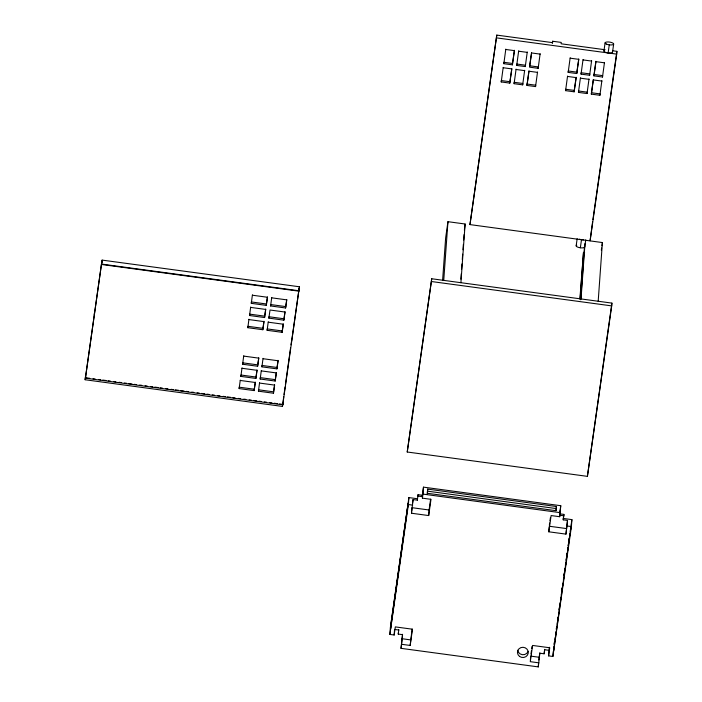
<?xml version="1.0" encoding="UTF-8"?>
<svg xmlns="http://www.w3.org/2000/svg" width="702" height="702" viewBox="0 0 702 702"><rect width="100%" height="100%" fill="white"/><g stroke="black" fill="none" stroke-linecap="round" stroke-linejoin="round"><path stroke-width="1.05" d="M279.528 403.957L282.774 404.405L282.441 406.423L85.1 379.747L85.583 375.781M102.123 260.109L101.641 264.075L298.982 290.751L299.456 286.776L102.123 260.109L101.781 262.127M282.441 406.423L282.915 402.448M85.407 378.141L101.816 261.714L85.407 378.141L282.748 404.817L299.149 288.382L291.628 341.154M94.287 314.478L94.393 313.083M239.145 388.583L239.25 387.188L254.264 389.224L254.168 390.61L239.145 388.583L240.26 380.089M240.883 376.404L240.988 375.017L256.002 377.044L255.897 378.431L240.883 376.404L241.997 367.909M242.62 364.233L242.725 362.837L257.739 364.864L257.634 366.26L242.62 364.233L243.734 355.73M247.832 327.702L247.929 326.307L262.943 328.334L262.846 329.729L247.832 327.702L248.938 319.199M249.561 315.523L249.666 314.127L264.68 316.163L264.584 317.55L249.561 315.523L250.675 307.028M251.298 303.343L251.404 301.957L266.418 303.984L266.312 305.379L251.298 303.343L252.413 294.849M258.45 391.19L258.555 389.803L273.569 391.83L273.473 393.225L258.45 391.19L259.565 382.695M260.188 379.019L260.293 377.623L275.307 379.65L275.202 381.046L260.188 379.019L261.302 370.516M261.925 366.839L262.022 365.444L277.044 367.479L276.939 368.866L261.925 366.839L263.039 358.345M267.137 330.309L267.234 328.913L282.248 330.949L282.151 332.336L267.137 330.309L268.243 321.814M268.866 318.129L268.971 316.742L283.985 318.769L283.88 320.165L268.866 318.129L270.024 310.012L285.038 312.039L283.88 320.165M270.603 305.958L270.709 304.563L285.723 306.59L285.617 307.985L270.603 305.958L271.718 297.464M282.748 404.817L283.713 396.648M290.567 347.876L285.407 384.801M398.376 632.686L398.271 634.082L402.562 634.661L401.588 644.287L410.161 645.445L412.478 629.211L395.323 626.895L394.164 635.012L389.873 634.433L390.373 627.465L408.889 497.586L417.471 498.745L417.365 500.14L413.074 499.552L412.495 503.615M394.164 635.012L394.559 629.44L398.85 630.019M407.23 452.009L431.73 278.755L611.907 303.106L611.714 305.888L587.407 476.36L407.23 452.009L431.73 278.755M389.873 634.433L408.388 504.545L408.889 497.586M559.617 513.82L563.899 514.399L563.329 518.462L571.902 519.62L571.402 526.579L552.886 656.467L548.595 655.879L548.999 650.315L544.708 649.736L544.129 653.799L539.838 653.211L538.285 666.9L401.009 648.341L402.518 634.283M422.235 496.656L422.332 495.261L418.05 494.682L417.944 496.077L422.235 496.656L422.815 492.593L422.42 498.166L430.993 499.324L428.685 515.558L411.521 513.241L411.618 511.846M411.697 510.802L411.916 507.678L429.08 509.994L428.685 515.558M411.521 513.241L413.074 499.552M410.161 645.445L412.109 629.053M422.42 498.166L423.49 487.144L560.766 505.703L559.696 516.716L551.114 515.558L548.797 531.8L565.961 534.117L567.514 520.428L563.223 519.849L563.329 518.462M427.167 494.278L427.685 489.118L556.379 506.511L556.081 510.687L427.386 493.295L427.685 489.118M442.602 280.326L445.638 237.917L447.955 221.683L465.119 224.008L460.907 282.722M443.743 280.405L447.955 221.683M460.872 279.168L461.267 273.736M461.574 269.384L461.969 263.943M462.276 259.6L462.662 254.159M462.978 249.807L463.364 244.375M463.68 240.023L464.066 234.591M464.382 230.238L465.119 224.008M598.183 301.281L602.395 242.559L469.963 224.596L496.779 35.1L552.553 42.638L552.649 41.242L561.231 42.41L561.126 43.796L605.098 49.745M469.963 224.596L496.779 35.1M501.228 81.95L501.333 80.563L509.906 81.722L509.81 83.108L501.228 81.95L503.211 67.366M503.834 63.689L503.931 62.294L512.513 63.452L512.416 64.847L503.834 63.689L505.817 49.105M514.101 83.687L514.197 82.301L522.779 83.459L522.683 84.854L514.101 83.687L516.084 69.112M516.707 65.426L516.804 64.031L525.386 65.198L525.28 66.585L516.707 65.426L518.681 50.842M537.53 72.008L535.547 86.592L526.974 85.433L528.948 70.849M535.547 86.592L535.652 85.196L527.07 84.038M540.18 54.115L531.598 52.957L529.571 67.164L538.153 68.322L538.25 66.936L529.677 65.777L531.554 52.58M565.584 90.646L565.68 89.259L574.262 90.418L574.157 91.813L565.584 90.646L567.558 76.07M568.181 72.385L568.287 70.99L576.86 72.148L576.763 73.543L568.181 72.385L570.164 57.801M530.379 660.292L530.677 656.116L539.259 657.274M578.448 92.392L578.553 90.997L587.126 92.155L587.03 93.55L578.448 92.392L580.431 77.808M538.285 666.9L538.566 662.925M581.054 74.122L581.151 72.736L589.733 73.894L589.636 75.281L581.054 74.122L583.037 59.538M548.797 531.8L549.131 527.158M544.129 653.799L544.664 649.359M555.94 510.635L556.379 506.511M559.696 516.716L560.091 511.153L559.801 513.18M601.877 80.704L599.903 95.288L591.321 94.129L593.295 79.545M604.483 62.443L602.5 77.027L593.927 75.86L595.901 61.285M552.886 656.467L553.246 651.491M553.869 646.84L553.571 651.008L571.226 525.07M563.223 519.849L563.899 514.399M579.878 298.885L583.494 252.422A4.326 4.098 4.1 0 0 584.626 252.43M580.142 299.175L583.494 252.422M580.677 299.754L584.503 246.472M581.028 298.955L585.003 243.506M565.961 534.117L567.514 520.428M599.903 95.288L599.999 93.892L591.417 92.734M602.5 77.027L602.606 75.632L594.024 74.473M592.602 221.762L590.084 240.83L616.698 54.115L616.9 51.334L612.609 50.755M587.407 476.36L611.907 303.106M254.264 389.224L255.274 382.116M256.002 377.044L257.011 369.936M257.739 364.864L258.748 357.766M262.943 328.334L263.952 321.235M264.68 316.163L265.689 309.055M266.418 303.984L267.427 296.876M254.168 390.61L255.317 382.493L240.303 380.466M255.897 378.431L257.055 370.314L242.041 368.287M257.634 366.26L258.792 358.143L243.778 356.107M262.846 329.729L264.005 321.613L248.982 319.577M264.584 317.55L265.733 309.433L250.719 307.406M266.312 305.379L267.471 297.253L252.457 295.226M273.569 391.83L274.579 384.722M275.307 379.65L276.316 372.551M277.044 367.479L278.053 360.372M282.248 330.949L283.257 323.841M283.985 318.769L284.994 311.662M285.723 306.59L286.732 299.491M273.473 393.225L274.622 385.1L259.608 383.073M275.202 381.046L276.36 372.929L261.346 370.893M276.939 368.866L278.097 360.749L263.083 358.722M282.151 332.336L283.31 324.219L268.287 322.192M285.617 307.985L286.776 299.868L271.762 297.832M291.005 344.831L291.435 341.786M284.02 394.498L285.1 386.96M398.271 634.082L398.806 629.641M417.365 500.14L418.05 494.682M422.332 495.261L423.49 487.144M401.009 648.341L401.588 644.287M429.08 509.994L430.624 499.166M509.906 81.722L511.793 68.524M512.513 63.452L514.39 50.263M509.81 83.108L511.837 68.901L503.255 67.743M512.416 64.847L514.443 50.641L505.861 49.482M522.683 84.854L524.657 70.27M525.28 66.585L527.263 52.001M526.974 85.433L528.992 71.227L537.574 72.385M538.153 68.322L540.136 53.738M552.342 43.419L552.649 41.242M574.262 90.418L576.14 77.229M576.86 72.148L578.746 58.959M574.157 91.813L576.184 77.606L567.602 76.448M576.763 73.543L578.79 59.337L570.208 58.178M587.03 93.55L589.013 78.966M589.636 75.281L591.611 60.697M591.321 94.129L593.348 79.923L601.921 81.081M593.927 75.86L595.945 61.653L604.527 62.82M576.158 245.814L577.167 238.715M603.931 50.992L605.089 42.875M580.343 247.788L581.502 239.672M604.097 50.649A4.326 1.395 8.1 0 0 608.116 52.957L609.275 44.84M584.731 246.972L585.749 239.873M612.513 52.15L613.671 44.033M530.993 653.948L531.449 650.701M531.765 648.534L532.072 646.375M549.35 525.149L549.657 522.981M549.973 520.814L550.429 517.567M592.909 219.594L616.9 51.334M538.785 659.941L539.794 652.834M559.906 511.793L560.766 505.703M601.316 250.14L601.623 247.973M601.93 245.805L602.395 242.559M548.999 650.315L549.429 647.27M548.595 655.879L549.754 647.762L532.599 645.445L530.282 661.679L538.864 662.837M554.159 644.094L554.466 641.926M556.317 628.939L556.625 626.772M557.704 619.199L558.02 617.032M559.099 609.459L559.406 607.291M560.486 599.719L560.793 597.551M561.872 589.97L562.179 587.811M564.031 574.824L564.347 572.656M565.426 565.075L565.733 562.916M566.198 559.669L566.505 557.502M566.812 555.335L567.119 553.176M567.585 549.929L567.892 547.762M568.199 545.594L568.506 543.427M568.971 540.18L569.278 538.022M570.357 530.44L570.673 528.281M571.13 525.035L571.902 519.62M554.176 644.682L554.633 641.452M554.94 639.294L555.247 637.135M555.554 634.985L556.019 631.747M556.326 629.597L556.633 627.439M557.09 624.21L557.397 622.051M557.704 619.901L558.011 617.742M558.476 614.513L558.783 612.355M559.09 610.196L559.397 608.046M559.854 604.808L560.161 602.658M560.468 600.5L560.933 597.27M561.24 595.112L561.547 592.953M562.012 589.724L562.32 587.565M562.627 585.415L562.934 583.257M563.39 580.027L563.697 577.869M564.004 575.719L564.311 573.56M564.777 570.331L565.084 568.172M565.391 566.014L565.847 562.785M566.154 560.626L566.619 557.397M566.926 555.238L567.234 553.088M567.541 550.93L567.997 547.7M568.304 545.542L568.611 543.392M568.918 541.233L569.383 538.004M569.691 535.845L569.998 533.687M570.305 531.537L570.761 528.299M299.122 288.803L299.456 286.776M85.126 379.703L85.442 377.729L89.777 378.317M496.586 37.882L616.698 54.115M518.725 51.22L527.307 52.378M583.081 59.916L591.654 61.074M516.128 69.489L524.71 70.648M580.475 78.185L589.057 79.344M431.537 281.537L611.714 305.888M101.614 264.496L298.947 291.172M93.033 378.755L95.2 379.045M98.456 379.484L100.623 379.782M102.79 380.072L106.046 380.51M108.213 380.809L110.381 381.098M113.627 381.537L115.804 381.827M119.05 382.274L121.218 382.564M124.473 383.002L126.641 383.301M128.808 383.59L132.064 384.029M134.231 384.319L136.399 384.617M139.654 385.056L141.822 385.345M145.077 385.784L147.244 386.082M150.5 386.521L152.667 386.811M154.835 387.109L158.09 387.548M160.258 387.837L162.425 388.136M165.672 388.575L167.848 388.864M171.095 389.303L173.262 389.601M175.439 389.891L178.685 390.33M180.853 390.628L184.108 391.067M186.276 391.356L188.443 391.646M191.699 392.093L193.866 392.383M197.122 392.822L199.289 393.12M201.456 393.41L204.712 393.848M206.879 394.138L209.047 394.436M212.302 394.875L214.47 395.165M217.717 395.603L219.893 395.902M223.139 396.34L225.307 396.63M227.483 396.928L230.73 397.367M232.897 397.657L235.073 397.955M238.32 398.394L240.488 398.683M243.743 399.122L245.911 399.42M249.166 399.859L251.334 400.149M253.501 400.447L256.757 400.886M258.924 401.175L261.091 401.465M264.347 401.913L266.514 402.202M269.77 402.641L271.937 402.939M274.105 403.229L277.351 403.668M427.395 491.146L556.089 508.546M422.99 494.103L560.275 512.662M559.512 515.215L563.803 515.794M408.388 504.545L412.679 505.124M567.119 526L571.402 526.579M549.201 526.228L566.356 528.545M401.983 638.715L410.565 639.882M528.053 651.631A5.414 5.125 4.1 0 1 517.69 650.236M583.66 239.777A4.326 1.395 8.1 0 1 579.369 239.198M612.39 51.764A4.326 1.395 8.1 0 1 608.116 52.957M584.617 246.595A4.326 1.395 8.1 0 1 579.782 247.701A4.326 1.395 8.1 0 1 576.781 245.2M390.847 624.806L390.549 628.974L408.213 503.036L390.847 624.806M519.55 656.431A5.414 5.125 4.1 0 0 528.22 653.132A5.414 5.125 4.1 0 0 520.805 647.648A5.414 5.125 4.1 0 0 519.55 656.431M606.274 44.024A4.326 1.395 8.1 0 0 613.495 44.366A4.326 1.395 8.1 0 0 608.362 41.953A4.326 1.395 8.1 0 0 606.274 44.024"/></g></svg>
